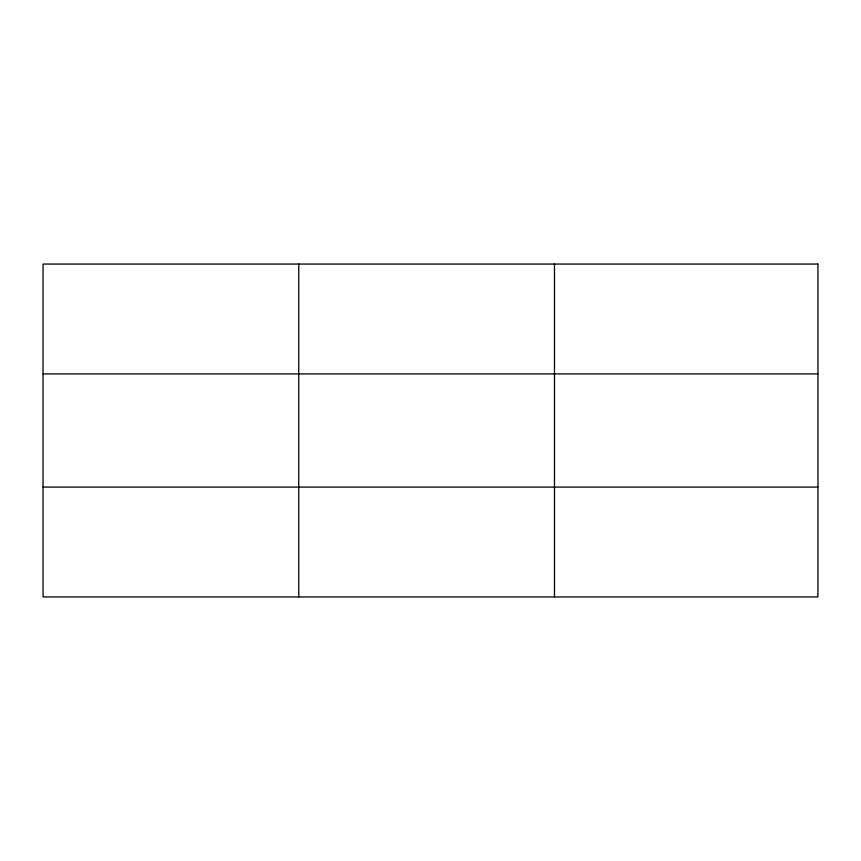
<?xml version="1.0" encoding="UTF-8"?>
<svg xmlns="http://www.w3.org/2000/svg" width="861" height="861" viewBox="0 0 861 861"><rect width="100%" height="100%" fill="white"/><g stroke="black" fill="none" stroke-linecap="round" stroke-linejoin="round"><path stroke-width="1.29" d="M298.767 264.058L298.767 596.942M554.484 264.058L554.484 596.942M43.05 373.911L817.95 373.911M43.05 487.089L817.95 487.089M817.95 264.058L817.95 596.942L43.05 596.942L43.05 264.058L817.95 264.058"/></g></svg>
